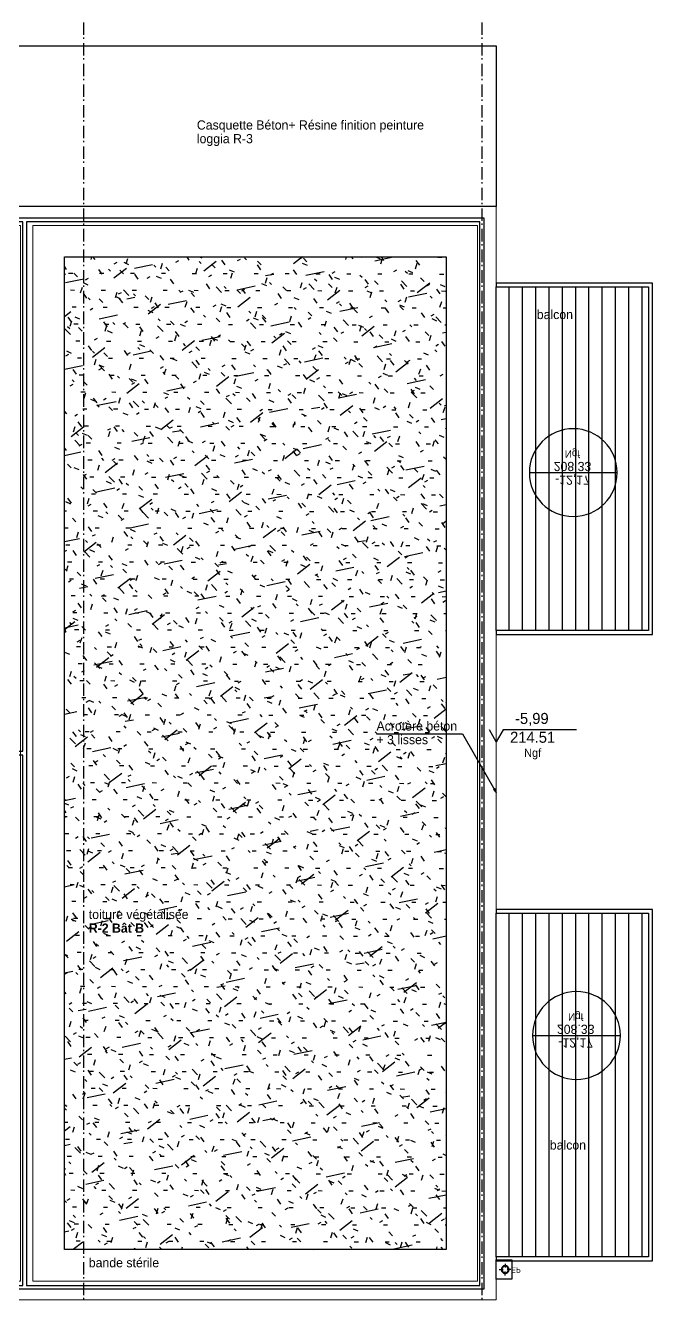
# Model space of a CAD drawing. Header units: centimetres. Extents: x 1724 to 19617, y -6503 to 8072.
# Drawn here: x 11366 to 12168, y 3524 to 5149 of the extents above; entities that cross this region are included whole.
import ezdxf

# ---------------------------------------------------------------- set-up
doc = ezdxf.new("R2010")
doc.units = ezdxf.units.CM
doc.linetypes.add('Style de ligne -6', pattern=[1.04164, 0.625, -0.20828, 0.06943, -0.13893])
for name, color, linetype in [('B GÈnÈral_Hatch', 252, 'Continuous'), ('B Général', 252, 'Continuous'), ('C ANNOTATIONS-niveaux', 252, 'Continuous'), ('C ANNOTATIONS-niveaux_Hatch', 252, 'Continuous'), ('C ANNOTATIONS-prestations', 252, 'Continuous'), ('C ANNOTATIONS-texte', 252, 'Continuous')]:
    doc.layers.add(name, color=color, linetype=linetype)
doc.styles.add('Eurostile', font='Eurosti.TTF')
pattern_1 = [(90, (0, 0), (17, 0), [])]

# ---------------------------------------------------------------- blocks, each defined once
blk = doc.blocks.new('B n0.Groupe-8-1')
at = {"layer": 'B GÈnÈral_Hatch', "linetype": 'Continuous'}
h = blk.add_hatch(dxfattribs=at)
h.set_pattern_fill('PLATELAGE BOIS', color=256, style=0, pattern_type=2)
h.set_pattern_definition(pattern_1)
h.paths.add_polyline_path([(122276.5, -122395.3), (122276.5, -121955.3), (122471.5, -121955.3), (122471.5, -122395.3)])
at = {"layer": 'B Général', "linetype": 'Continuous', "flags": 128}
for points in [[(122276.5, -122400.3), (122476.5, -122400.3), (122476.5, -121950.3), (122276.5, -121950.3), (122276.5, -121955.3), (122471.5, -121955.3), (122471.5, -122395.3), (122276.5, -122395.3)], [(122276.5, -122395.3), (122276.5, -121955.3), (122471.5, -121955.3), (122471.5, -122395.3)]]:
    blk.add_lwpolyline(points, close=True, dxfattribs=at)
blk = doc.blocks.new('B n0.Groupe-9-1')
at = {"layer": 'B GÈnÈral_Hatch', "linetype": 'Continuous'}
h = blk.add_hatch(dxfattribs=at)
h.set_pattern_fill('PLATELAGE BOIS', color=256, style=0, pattern_type=2)
h.set_pattern_definition(pattern_1)
h.paths.add_polyline_path([(122276.5, -121593.2), (122276.5, -121153.2), (122471.5, -121153.2), (122471.5, -121593.2)])
at = {"layer": 'B Général', "linetype": 'Continuous', "flags": 128}
for points in [[(122276.5, -121598.2), (122476.5, -121598.2), (122476.5, -121148.2), (122276.5, -121148.2), (122276.5, -121153.2), (122471.5, -121153.2), (122471.5, -121593.2), (122276.5, -121593.2)], [(122276.5, -121593.2), (122276.5, -121153.2), (122471.5, -121153.2), (122471.5, -121593.2)]]:
    blk.add_lwpolyline(points, close=True, dxfattribs=at)
blk = doc.blocks.new('B n0.Alti BAT B R-4')
at = {"layer": 'C ANNOTATIONS-niveaux', "linetype": 'Continuous'}
blk.add_line((-55.3, -0.2), (57.2, -0.2), dxfattribs=at)
blk.add_circle((1, -0.2), 56.2, dxfattribs=at)
at = {"layer": 'C ANNOTATIONS-niveaux', "attachment_point": 2, "rotation": 0, "line_spacing_factor": 0.894578, "style": 'Eurostile'}
for s, insert, char_height in [('-12,17', (0, 15.3), 11.76), ('208.33', (0, -2.2), 11.76), ('Ngf', (0, -19.2), 9.41)]:
    blk.add_mtext(s, dxfattribs=dict(at, insert=insert, char_height=char_height))
blk = doc.blocks.new('B n0.Alti BAT B ACCROTÈRE TERRASSE R-2')
at = {"layer": 'B Général', "linetype": 'Continuous', "flags": 128}
blk.add_lwpolyline([(57.2, 15.4), (-36.5, 15.4), (-45.5, -0.2), (-54.4, 15.4)], dxfattribs=at)
at = {"layer": 'C ANNOTATIONS-niveaux', "attachment_point": 2, "rotation": 360, "line_spacing_factor": 0.894578, "style": 'Eurostile'}
for s, insert, char_height in [('-5,99', (0, 36.9), 14.11), ('214.51', (1, 12.8), 14.11), ('Ngf', (1, -8.8), 10.58)]:
    blk.add_mtext(s, dxfattribs=dict(at, insert=insert, char_height=char_height))
blk = doc.blocks.new('B n0.EP')
at = {"layer": 'B Général', "linetype": 'Continuous'}
for p, q in [((-7.5, 0), (-2.5, 0)), ((0, 7.5), (0, 2.5)), ((7.5, 0), (2.5, 0)), ((0, -7.5), (0, -2.5))]:
    blk.add_line(p, q, dxfattribs=at)
at = {"layer": 'B Général', "linetype": 'Continuous', "flags": 128}
for points in [[(-5, 0, -1), (5, 0, -1)], [(-4.3, 0, -1), (4.3, 0, -1)]]:
    blk.add_lwpolyline(points, format="xyb", close=True, dxfattribs=at)
at = {"layer": 'C ANNOTATIONS-prestations', "insert": (7.5, 4), "char_height": 7.06, "attachment_point": 1, "line_spacing_factor": 0.894578, "style": 'Eurostile'}
blk.add_mtext('EP', dxfattribs=at)
blk = doc.blocks.new('B n0.Groupe-12-1')
at = {"layer": 'B Général', "linetype": 'Continuous', "flags": 128}
blk.add_lwpolyline([(122276.5, -122424), (122276.5, -122399), (122296.5, -122399), (122296.5, -122424)], close=True, dxfattribs=at)
at = {"layer": 'B Général', "xscale": -1, "rotation": 180}
blk.add_blockref('B n0.EP', (122287.8, -122411.5), dxfattribs=at)
blk = doc.blocks.new('B n0.Groupe-46-1')
at = {"layer": 'B GÈnÈral_Hatch', "linetype": 'Continuous'}
h = blk.add_hatch(dxfattribs=at)
h.set_pattern_fill('H_BETON', color=256, style=0, pattern_type=2)
h.set_pattern_definition([(-142.125016, (18.52, 3.53), (43.711712, -46.2287), [20.111606, -70.00223]), (-46.60301, (18.52, 3.53), (74.898574, 50.106956), [10.136317, -53.486058]), (-168.134205, (25.97, -3.92), (43.228758, -46.146754), [23.831505, -66.28233]), (-45, (74.487, 21.94), (26.147215, 36.693991), [3.741977, -41.314941]), (28.99596, (32.19, 40.13), (42.295787, -18.189762), [4.249871, -37.596046]), (-23.19859, (33.07, 39.688), (10.649274, 43.780348), [6.716635, -38.340283]), (-45.273068, (35.91, 42.19), (26.321799, 36.568959), [6.623501, -39.417796]), (-170.53768, (0, 0), (58.64547, -170.41925), [10.72895, -169.49872]), (-107.353786, (-22.49, 19.844), (44.637211, -6.135573), [7.392084, -37.664834]), (-54.46244, (-22.49, 19.844), (45.861128, -6.173661), [7.586823, -37.470095]), (179.84497, (-18.991, 13.656), (41.80673, -21.85841), [5.2623915, -34.296323])])
h.paths.add_polyline_path([(121723.7, -121114.8), (122212.4, -121114.8), (122212.4, -122385.8), (121723.7, -122385.8)])
at = {"layer": 'C ANNOTATIONS-niveaux_Hatch', "linetype": 'Continuous'}
blk.add_hatch(color=250, dxfattribs=at).paths.add_polyline_path([(122275.2, -121795.4), (122276.5, -121800.4), (122272.9, -121796.7)])
at = {"layer": 'B Général', "linetype": 'Continuous', "flags": 128}
for points in [[(121347.5, -120844.3), (122276.5, -120844.3), (122276.5, -121050.3), (121347.5, -121050.3)], [(122260.5, -121064.8), (122260.5, -122436.8), (121167.5, -122436.8), (121167.5, -122431.8), (121670.4, -122431.8), (121670.4, -121752.8), (121167.5, -121752.8), (121167.5, -121747.8), (121670.4, -121747.8), (121670.4, -121069.8), (121167.5, -121069.8), (121167.5, -121064.8)], [(121675.4, -121069.8), (121675.4, -122431.8), (122255.5, -122431.8), (122255.5, -121069.8)], [(121723.7, -121114.8), (122212.4, -121114.8), (122212.4, -122385.8), (121723.7, -122385.8)]]:
    blk.add_lwpolyline(points, close=True, dxfattribs=at)
at = {"layer": 'B Général', "linetype": 'Continuous', "lineweight": 18, "flags": 128}
for points in [[(121167.5, -122426.3), (121667.5, -122426.3), (121667.5, -121074.3), (121167.5, -121074.3), (121167.5, -121050.3), (122276.5, -121050.3), (122276.5, -122450.3), (121167.5, -122450.3)], [(122252.5, -121074.3), (121683.5, -121074.3), (121683.5, -122426.3), (122252.5, -122426.3), (122252.5, -121074.3)]]:
    blk.add_lwpolyline(points, close=True, dxfattribs=at)
at = {"layer": 'B Général', "linetype": 'Continuous', "lineweight": 20, "flags": 128}
for points in [[(121683.5, -121074.3), (122252.5, -121074.3), (122252.5, -122426.3), (121683.5, -122426.3)], [(122212.4, -121114.8), (121723.7, -121114.8), (121723.7, -122385.8), (122212.4, -122385.8), (122212.4, -121114.8)]]:
    blk.add_lwpolyline(points, close=True, dxfattribs=at)
at = {"layer": 'C ANNOTATIONS-niveaux', "linetype": 'Continuous', "flags": 128}
blk.add_lwpolyline([(122123.2, -121725.4), (122233.2, -121725.4), (122276.5, -121800.4)], dxfattribs=at)
blk.add_lwpolyline([(122275.2, -121795.4), (122276.5, -121800.4), (122272.9, -121796.7)], close=True, dxfattribs=at)
at = {"layer": 'B Général'}
for name in ['B n0.Groupe-12-1', 'B n0.Groupe-9-1', 'B n0.Groupe-8-1']:
    blk.add_blockref(name, (0, 0), dxfattribs=at)
at = {"layer": 'C ANNOTATIONS-niveaux', "xscale": -1, "rotation": 180}
for p in [(122374, -121391.2), (122378.1, -122111.9)]:
    blk.add_blockref('B n0.Alti BAT B R-4', p, dxfattribs=at)
at = {"layer": 'C ANNOTATIONS-niveaux'}
blk.add_blockref('B n0.Alti BAT B ACCROTÈRE TERRASSE R-2', (122322, -121735.6), dxfattribs=at)
at = {"layer": 'C ANNOTATIONS-texte', "attachment_point": 1, "line_spacing_factor": 0.894578, "style": 'Eurostile'}
for s, insert, char_height in [('Casquette Béton+ Résine finition peinture\\Ploggia R-3 ', (121893.3, -120939.9), 11.759), ('balcon\\P', (122328.3, -121182.6), 11.76), ('balcon\\P', (122345, -122246.1), 11.76)]:
    blk.add_mtext(s, dxfattribs=dict(at, insert=insert, char_height=char_height))
at = {"layer": 'C ANNOTATIONS-texte', "char_height": 11.759, "attachment_point": 1, "line_spacing_factor": 0.894578, "style": 'Eurostile'}
for s, insert, width in [('Acrotère béton\\P+ 3 lisses', (122123.2, -121709.5), 114.727), ('toiture végétalisée \\P{\\fEurostile|b1|i0|c0|p0;R-2 Bât B}', (121755, -121950.8), 237), ('bande stérile', (121755, -122396.8), 237)]:
    blk.add_mtext(s, dxfattribs=dict(at, insert=insert, width=width))

msp = doc.modelspace()

# ---------------------------------------------------------------- linework, layer by layer
at = {"layer": 'B Général', "linetype": 'Style de ligne -6', "ltscale": 25.4}
for p, q in [((11440.445, 3285.389), (11440.445, 5820.389)), ((11950.445, 3285.389), (11950.445, 5820.389))]:
    msp.add_line(p, q, dxfattribs=at)

# ---------------------------------------------------------------- block references
at = {"layer": 'B Général'}
msp.add_blockref('B n0.Groupe-46-1', (-110308.095, 125967.714), dxfattribs=at)

doc.saveas('drawing.dxf')
